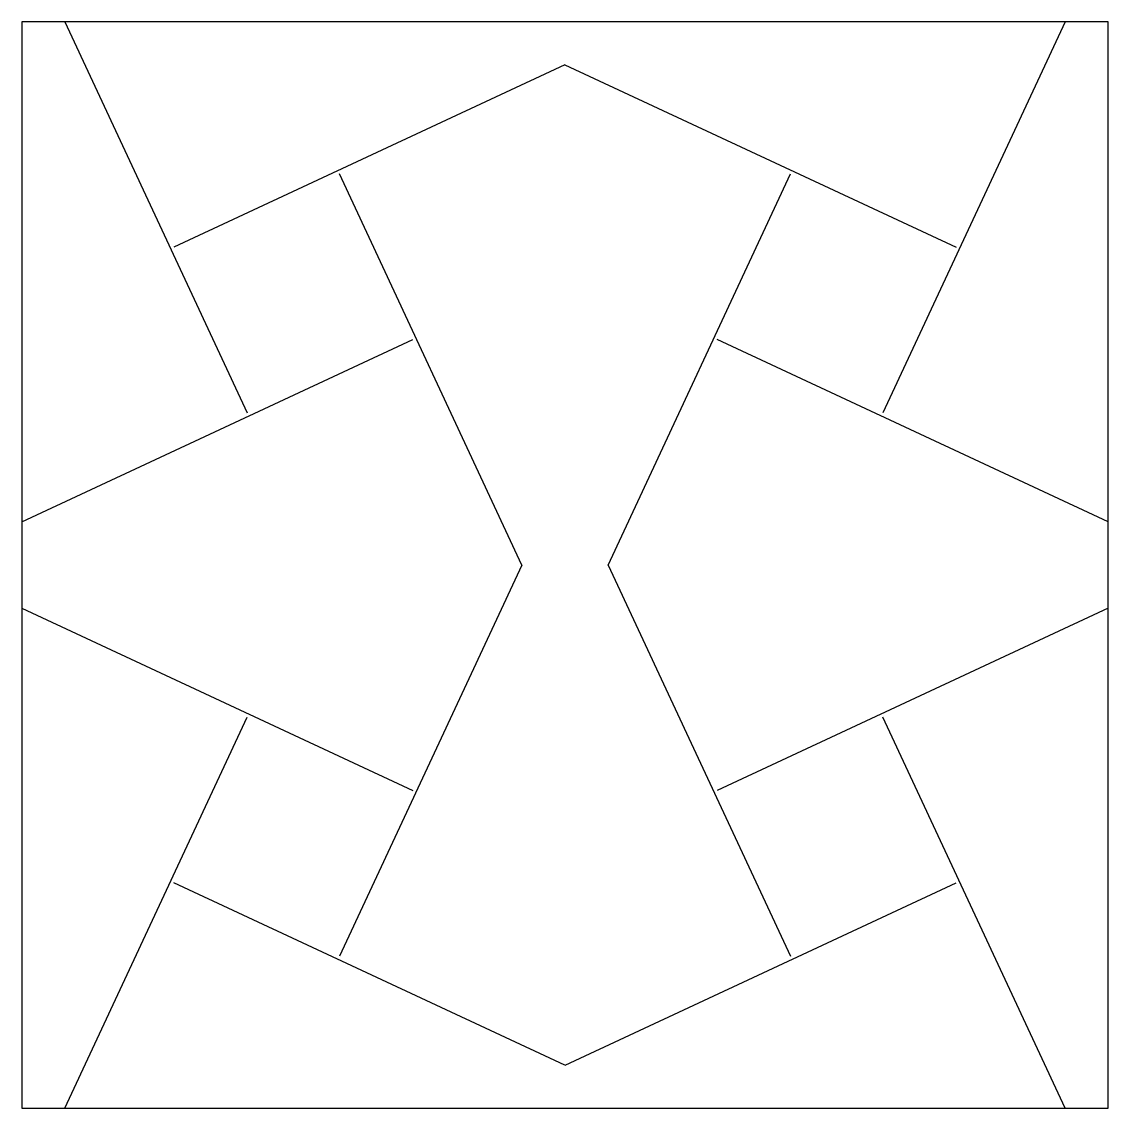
# Model space of a CAD drawing. Header units: metres. Extents: x 0 to 2.52, y 0 to 2.52.
import ezdxf

# ---------------------------------------------------------------- set-up
doc = ezdxf.new("R2010")
doc.units = ezdxf.units.M

# ---------------------------------------------------------------- blocks, each defined once
blk = doc.blocks.new('UnitCell')
for p, q in [((1.1588, 1.2588), (0.7362, 0.3525)), ((0, 1.1588), (0.9063, 0.7362)), ((0.1, 0), (0.5226, 0.9063)), ((1.2588, 0.1), (0.3525, 0.5226))]:
    blk.add_line(p, q)

msp = doc.modelspace()

# ---------------------------------------------------------------- linework, layer by layer
for p, q in [((2.5177, 2.5177), (0, 2.5177)), ((0, 2.5177), (0, 0)), ((2.5177, 0), (2.5177, 2.5177)), ((0, 0), (2.5177, 0))]:
    msp.add_line(p, q)

# ---------------------------------------------------------------- block references
at = {"xscale": -1}
for p in [(1.2588, 1.2588), (2.5177, 0)]:
    msp.add_blockref('UnitCell', p, dxfattribs=at)
for p in [(1.2588, 1.2588), (0, 0)]:
    msp.add_blockref('UnitCell', p)

doc.saveas('drawing.dxf')
